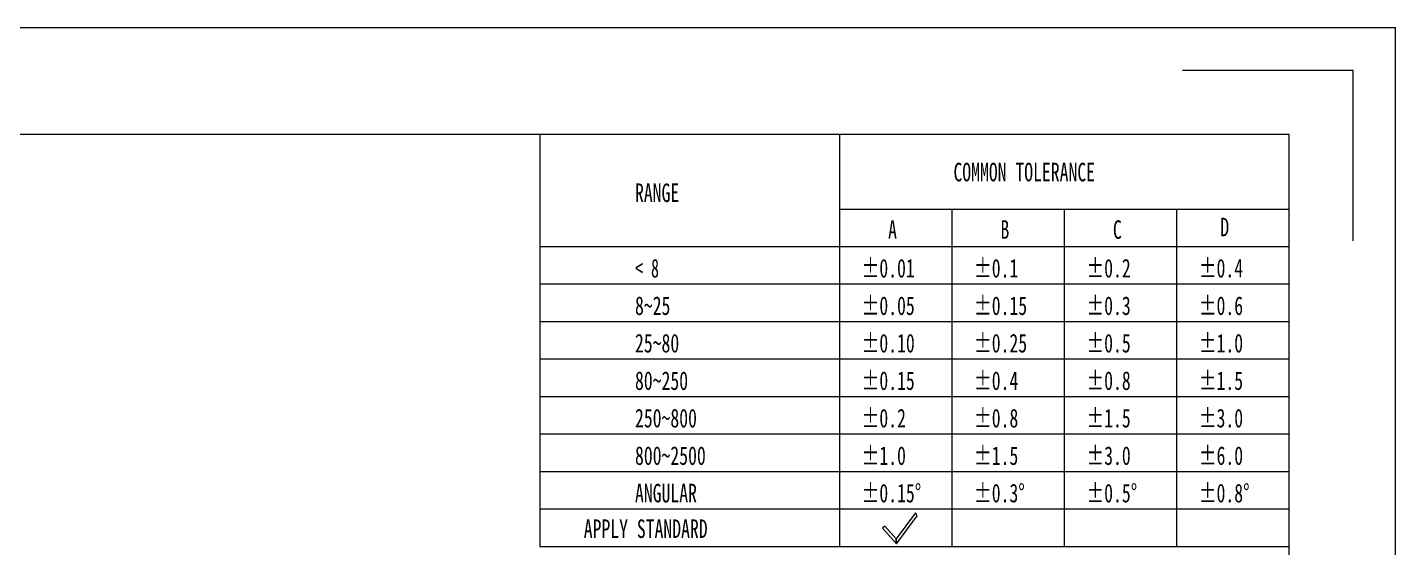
# Model space of a CAD drawing. Header units: millimetres. Extents: x 3041 to 3871, y 95 to 682.
# Drawn here: x 3512.1 to 3870.8, y 545.5 to 681.8 of the extents above; entities that cross this region are included whole.
import ezdxf

# ---------------------------------------------------------------- set-up
doc = ezdxf.new("R2010")
doc.units = ezdxf.units.MM
doc.layers.get('0').update_dxf_attribs({"lineweight": 18})
doc.styles.add('SLDTEXTSTYLE4', font='', dxfattribs={"width": 0.7})
doc.styles.add('SLDTEXTSTYLE5', font='', dxfattribs={"width": 0.633333})
doc.styles.get('SLDTEXTSTYLE4').set_extended_font_data('宋体')
doc.styles.get('SLDTEXTSTYLE5').set_extended_font_data('宋体')

msp = doc.modelspace()

# ---------------------------------------------------------------- linework, layer by layer
at = {"color": 7, "linetype": 'Continuous'}
for p, q in [((3040.82, 681.77), (3870.75, 681.77)), ((3870.75, 94.95), (3870.75, 681.77)), ((3814.87, 670.59), (3859.58, 670.59)), ((3859.58, 625.88), (3859.58, 670.59)), ((3068.77, 653.83), (3842.81, 653.83)), ((3842.81, 122.89), (3842.81, 653.83))]:
    msp.add_line(p, q, dxfattribs=at)
for p, q in [((3646.38, 653.83), (3646.38, 545.79)), ((3724.95, 653.83), (3724.95, 545.79)), ((3724.95, 634.18), (3842.81, 634.18)), ((3754.42, 634.18), (3754.42, 545.79)), ((3783.88, 634.18), (3783.88, 545.79)), ((3813.35, 634.18), (3813.35, 545.79)), ((3646.38, 624.36), (3842.81, 624.36)), ((3646.38, 614.54), (3842.81, 614.54)), ((3646.38, 604.72), (3842.81, 604.72)), ((3646.38, 594.9), (3842.81, 594.9)), ((3646.38, 585.08), (3842.81, 585.08)), ((3646.38, 575.26), (3842.81, 575.26)), ((3646.38, 565.43), (3842.81, 565.43)), ((3646.38, 555.61), (3842.81, 555.61)), ((3744.91, 554.6), (3739.85, 547.74)), ((3739.91, 546.5), (3745.31, 553.81)), ((3745.31, 553.81), (3744.91, 554.6)), ((3736.82, 551.11), (3736.23, 550.59)), ((3736.23, 550.59), (3739.91, 546.5)), ((3739.85, 547.74), (3736.82, 551.11)), ((3646.38, 545.79), (3842.81, 545.79)), ((3739.91, 546.5), (3739.85, 547.74)), ((3739.85, 547.74), (3739.91, 546.5))]:
    msp.add_line(p, q)

# ---------------------------------------------------------------- texts
at = {"attachment_point": 1}
for s, insert, char_height, width, style in [('COMMON TOLERANCE', (3754.84, 646.3), 4.8709, 160.3579, 'SLDTEXTSTYLE4'), ('RANGE', (3671.36, 640.88), 4.871, 47.8404, 'SLDTEXTSTYLE4'), ('C', (3796.64, 631.24), 4.87, 7.0068, 'SLDTEXTSTYLE4'), ('D', (3824.8, 631.9), 4.87, 6.9249, 'SLDTEXTSTYLE4'), ('A', (3737.71, 631.24), 4.87, 7.0375, 'SLDTEXTSTYLE4'), ('B', (3767.17, 631.24), 4.87, 6.9249, 'SLDTEXTSTYLE4'), ('< 8', (3671.36, 621.11), 4.871, 23.3773, 'SLDTEXTSTYLE5'), ('%%P0.01', (3730.78, 621.11), 4.871, 34.103, 'SLDTEXTSTYLE4'), ('%%P0.1', (3760.24, 621.11), 4.871, 25.5722, 'SLDTEXTSTYLE4'), ('%%P0.2', (3789.71, 621.11), 4.871, 29.0909, 'SLDTEXTSTYLE4'), ('%%P0.4', (3819.17, 621.11), 4.871, 28.9784, 'SLDTEXTSTYLE4'), ('8~25', (3671.36, 611.29), 4.871, 37.724, 'SLDTEXTSTYLE4'), ('%%P0.05', (3730.78, 611.29), 4.871, 37.6218, 'SLDTEXTSTYLE4'), ('%%P0.15', (3760.24, 611.29), 4.871, 35.9135, 'SLDTEXTSTYLE4'), ('%%P0.3', (3789.71, 611.29), 4.871, 29.0909, 'SLDTEXTSTYLE4'), ('%%P0.6', (3819.17, 611.29), 4.871, 29.0909, 'SLDTEXTSTYLE4'), ('25~80', (3671.36, 601.47), 4.871, 46.2549, 'SLDTEXTSTYLE4'), ('%%P0.10', (3730.78, 601.47), 4.871, 34.2155, 'SLDTEXTSTYLE4'), ('%%P0.25', (3760.24, 601.47), 4.871, 39.3197, 'SLDTEXTSTYLE4'), ('%%P0.5', (3789.71, 601.47), 4.871, 29.0909, 'SLDTEXTSTYLE4'), ('%%P1.0', (3819.17, 601.47), 4.871, 25.6847, 'SLDTEXTSTYLE4'), ('%%P0.15', (3730.78, 591.65), 4.871, 35.9135, 'SLDTEXTSTYLE4'), ('%%P0.4', (3760.24, 591.65), 4.871, 28.9784, 'SLDTEXTSTYLE4'), ('%%P0.8', (3789.71, 591.65), 4.871, 29.0909, 'SLDTEXTSTYLE4'), ('%%P1.5', (3819.17, 591.65), 4.871, 27.3827, 'SLDTEXTSTYLE4'), ('80~250', (3671.36, 591.65), 4.871, 54.7858, 'SLDTEXTSTYLE4'), ('250~800', (3671.36, 581.83), 4.871, 63.3167, 'SLDTEXTSTYLE4'), ('%%P0.2', (3730.78, 581.83), 4.871, 29.0909, 'SLDTEXTSTYLE4'), ('%%P0.8', (3760.24, 581.83), 4.871, 29.0909, 'SLDTEXTSTYLE4'), ('%%P1.5', (3789.71, 581.83), 4.871, 27.3827, 'SLDTEXTSTYLE4'), ('%%P3.0', (3819.17, 581.83), 4.871, 29.0909, 'SLDTEXTSTYLE4'), ('800~2500', (3671.36, 572.01), 4.871, 71.8475, 'SLDTEXTSTYLE4'), ('%%P1.0', (3730.78, 572.01), 4.871, 25.6847, 'SLDTEXTSTYLE4'), ('%%P1.5', (3760.24, 572.01), 4.871, 27.3827, 'SLDTEXTSTYLE4'), ('%%P3.0', (3789.71, 572.01), 4.871, 29.0909, 'SLDTEXTSTYLE4'), ('%%P6.0', (3819.17, 572.01), 4.871, 29.0909, 'SLDTEXTSTYLE4'), ('ANGULAR', (3671.36, 562.19), 4.871, 68.4106, 'SLDTEXTSTYLE4'), ('%%P0.15%%D', (3730.78, 562.19), 4.871, 42.7771, 'SLDTEXTSTYLE4'), ('%%P0.3%%D', (3760.24, 562.19), 4.871, 35.9545, 'SLDTEXTSTYLE4'), ('%%P0.5%%D', (3789.71, 562.19), 4.871, 35.9545, 'SLDTEXTSTYLE4'), ('%%P0.8%%D', (3819.17, 562.19), 4.871, 35.9545, 'SLDTEXTSTYLE4'), ('APPLY STANDARD', (3657.93, 552.86), 4.8709, 140.0127, 'SLDTEXTSTYLE4')]:
    msp.add_mtext(s, dxfattribs=dict(at, insert=insert, char_height=char_height, width=width, style=style))

doc.saveas('drawing.dxf')
